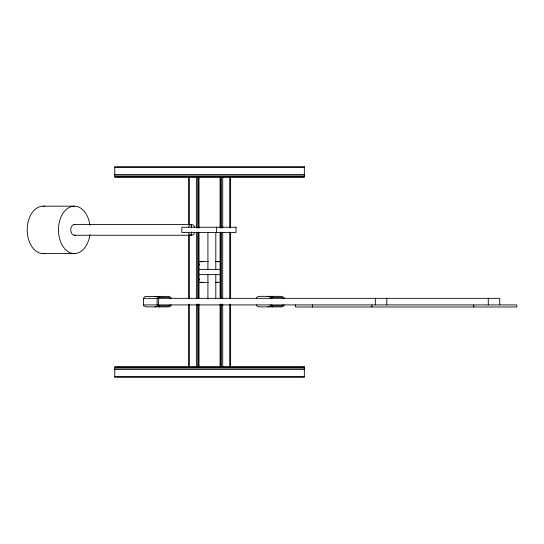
<?xml version="1.0" encoding="UTF-8"?>
<svg xmlns="http://www.w3.org/2000/svg" width="544" height="544" viewBox="0 0 544 544"><rect width="100%" height="100%" fill="white"/><g stroke="black" fill="none" stroke-linecap="round" stroke-linejoin="round"><path stroke-width="0.82" d="M171.231 304.912L170.449 306.306L168.586 306.884L146.084 306.884L143.793 305.898L143.432 304.912L143.432 298.33L144.765 296.623L168.586 296.351L170.87 297.344L171.231 298.33M159.759 306.884L157.468 305.898L157.107 304.912L157.107 298.33L157.468 297.344L159.759 296.351M256.401 298.33L256.761 297.344L259.053 296.351L281.547 296.351L283.839 297.344L284.199 298.33M270.076 298.33L270.436 297.344L272.728 296.351M169.905 304.912L168.586 305.898L158.93 305.898M271.402 298.33L272.728 297.344M282.873 304.912L281.547 305.898L271.096 305.898M284.199 304.912L283.417 306.306L281.547 306.884L259.053 306.884L256.761 305.898L256.401 304.912M216.138 282.533L217.525 281.948M159.759 297.344L158.433 298.33L158.433 304.912L159.759 305.898M154.911 306.884L156.155 306.496M267.879 306.884L269.124 306.496M114.77 167.572L304.334 167.572M114.77 174.583L304.334 174.583M114.77 175.902L304.334 175.902M114.77 176.786L304.334 176.786M43.085 206.176L74.344 206.176M74.344 224.495L191.549 224.495L191.549 227.807M74.344 235.253L191.549 235.253L191.549 231.941M43.085 253.572L74.344 253.572M199.022 261.467L208.291 261.467M215.873 261.467L220.082 261.467M199.022 269.368L220.082 269.368M199.022 274.632L220.082 274.632M199.022 282.533L208.291 282.533M215.873 282.533L220.082 282.533M158.93 297.344L168.586 297.344L169.905 298.33M271.096 297.344L281.547 297.344L282.873 298.33M143.432 298.33L157.107 298.33M158.324 298.33L499.759 298.33L499.759 304.912M143.432 304.912L157.107 304.912M157.842 304.912L516.8 304.912L516.8 306.986L295.331 306.986L295.331 304.912M114.77 367.214L304.334 367.214M114.77 368.098L304.334 368.098M114.77 369.417L304.334 369.417M114.77 376.428L304.334 376.428M267.879 296.351L269.198 296.623M272.728 306.884L270.436 305.898L270.076 304.912M154.911 296.351L156.23 296.623M272.728 305.898L271.402 304.912M488.281 298.33L488.281 304.912M473.756 304.912L473.756 306.986M386.791 298.33L386.791 304.912M375.319 298.33L375.319 304.912M371.892 304.912L371.892 306.986M312.372 304.912L312.372 306.986M230.615 177.222L230.615 227.997M230.615 232.227L230.615 298.234M230.615 304.157L230.615 366.778M229.731 177.222L229.731 227.997M229.731 232.227L229.731 298.234M229.731 304.157L229.731 366.778M222.72 177.222L222.72 227.997M222.72 232.227L222.72 298.234M222.72 304.157L222.72 366.778M221.401 177.222L221.401 227.997M221.401 232.227L221.401 298.234M221.401 304.157L221.401 366.778M220.517 177.222L220.517 227.997M220.517 232.227L220.517 298.234M220.517 304.157L220.517 366.778M220.082 177.222L220.082 227.997M220.082 232.227L220.082 298.234M220.082 304.157L220.082 366.778M216.614 227.242L216.614 232.506M215.805 232.295L215.805 269.368M215.805 274.632L215.805 298.33M207.917 232.295L207.917 269.368M207.917 274.632L207.917 298.33M199.022 177.222L199.022 227.997M199.022 232.227L199.022 298.234M199.022 304.157L199.022 366.778M198.587 177.222L198.587 227.997M198.587 232.227L198.587 298.234M198.587 304.157L198.587 366.778M197.703 177.222L197.703 227.997M197.703 232.227L197.703 298.234M197.703 304.157L197.703 366.778M196.391 177.222L196.391 227.997M196.391 232.227L196.391 298.234M196.391 304.157L196.391 366.778M189.373 177.222L189.373 224.611M189.373 234.763L189.373 298.234M189.373 304.157L189.373 366.778M188.489 177.222L188.489 224.611M188.489 234.763L188.489 298.234M188.489 304.157L188.489 366.778M75.276 235.069A5.379 3.604 -90 0 1 70.734 229.874A5.379 3.604 -90 0 1 75.276 224.679M44.744 253.443A23.698 15.885 90 0 1 27.2 229.874A23.698 15.885 90 0 1 44.744 206.312M89.923 234.505A23.698 15.885 90 0 1 65.518 249.574A23.698 15.885 90 0 1 65.518 210.174A23.698 15.885 90 0 1 89.923 225.243M188.428 227.188A5.379 3.604 -90 0 1 194.67 227.188M194.67 232.567A5.379 3.604 -90 0 1 188.428 232.567M216.138 261.467A3.971 3.971 0 0 1 218.103 262.004M199.022 265.418A3.971 3.971 0 0 1 199.267 264.064M201.001 262.004A3.971 3.971 0 0 1 202.973 261.467M202.973 282.533A3.971 3.971 0 0 1 201.001 281.996M199.267 279.936A3.971 3.971 0 0 1 199.022 278.582M304.334 166.688L114.77 166.688L114.77 177.222L304.334 177.222L304.334 166.688M236.028 227.242L181.846 227.242L181.846 232.506L236.028 232.506L236.028 227.242M304.334 366.778L114.77 366.778L114.77 377.312L304.334 377.312L304.334 366.778"/></g></svg>
